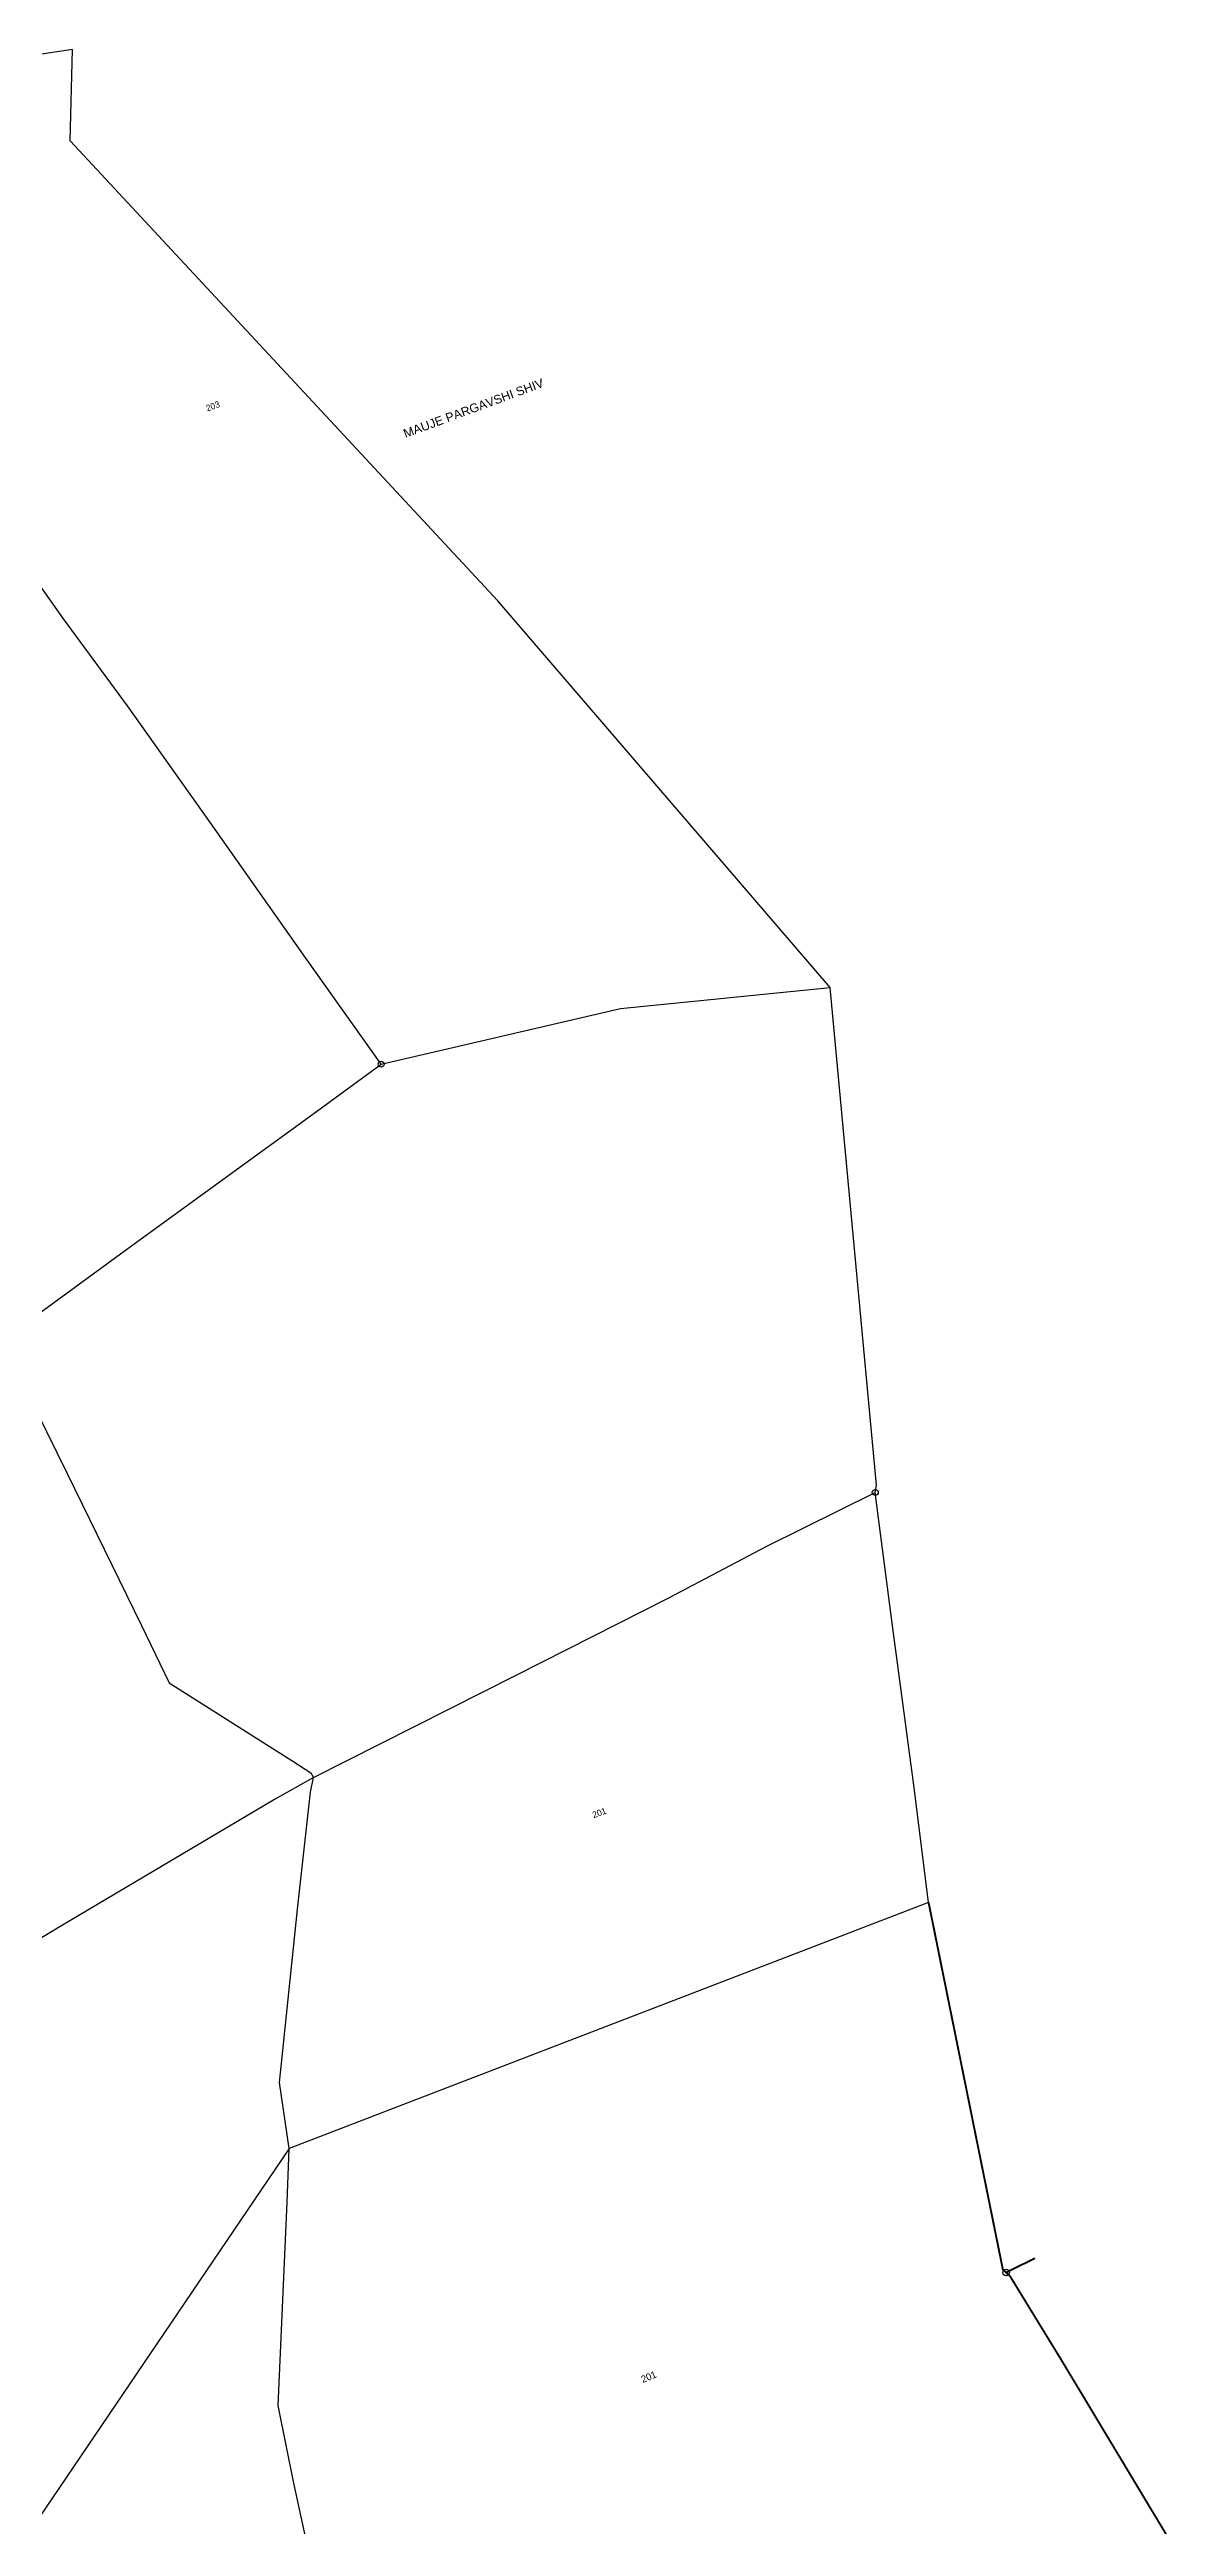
# Model space of a CAD drawing. Header units: metres. Extents: x 279314 to 283106, y 2040531 to 2045723.
# Drawn here: x 282179 to 282811, y 2042715 to 2044113 of the extents above; entities that cross this region are included whole.
import ezdxf
from ezdxf.enums import TextEntityAlignment as Align

# ---------------------------------------------------------------- set-up
doc = ezdxf.new("R2010")
doc.units = ezdxf.units.M
doc.header["$MEASUREMENT"] = 0
doc.linetypes.add('DIVIDE', pattern=[1.25, 0.5, -0.25, 0, -0.25, 0, -0.25])
for name, color, linetype in [('OFF', 1, 'Continuous'), ('POLY_PARCEL', 6, 'Continuous'), ('SYM_STONE', 1, 'Continuous'), ('TEXT_MAPOUT', 7, 'Continuous'), ('TEXT_PARCEL', 7, 'Continuous'), ('V_BOUND_LINE', 7, 'Continuous'), ('V_DIVIDE_LINE', 7, 'DIVIDE')]:
    doc.layers.add(name, color=color, linetype=linetype)
doc.styles.get("Standard").update_dxf_attribs({"font": 'arial.ttf'})
doc.styles.add('TEXT_MAP', font='', dxfattribs={"height": 2.5})
doc.styles.get('TEXT_MAP').set_extended_font_data('Kruti Dev 050')

# ---------------------------------------------------------------- blocks, each defined once
blk = doc.blocks.new('STONE')
blk.add_circle((0, 0), 0.851)

msp = doc.modelspace()

# ---------------------------------------------------------------- linework, layer by layer
for centre in [(282366.4, 2043540.7), (282645.4, 2043299)]:
    msp.add_circle(centre, 1.69)
at = {"layer": 'OFF'}
msp.add_line((282675.5, 2043067.6), (282314.4, 2042928.7), dxfattribs=at)
for points in [[(282675.5, 2043067.6), (282314.4, 2042928.7)], [(282314.4, 2042928.7), (282102.3, 2042616.1)]]:
    msp.add_lwpolyline(points, dxfattribs=at)
at = {"layer": 'POLY_PARCEL'}
for p, q in [((282192.1, 2044113.4), (281982.7, 2044081.5)), ((282187, 2043792.1), (282167.4, 2043820)), ((282223.2, 2043743), (282187, 2043792.1)), ((282270, 2043677), (282223.2, 2043743)), ((282323.9, 2043600.6), (282270, 2043677)), ((282366.4, 2043540.7), (282323.9, 2043600.6)), ((282501.6, 2043572.1), (282620, 2043583.9)), ((282366.4, 2043540.7), (282501.6, 2043572.1)), ((282330, 2043514), (282366.4, 2043540.7)), ((282224.2, 2043437.3), (282330, 2043514)), ((282152.6, 2043384.9), (282224.2, 2043437.3)), ((282154.2, 2043380.9), (282189.2, 2043309.7)), ((282189.2, 2043309.7), (282231.1, 2043223.9)), ((282584.1, 2043268.6), (282645.4, 2043299)), ((282528.9, 2043239.5), (282584.1, 2043268.6)), ((282442.7, 2043195.8), (282528.9, 2043239.5)), ((282231.1, 2043223.9), (282246.7, 2043191.5)), ((282246.7, 2043191.5), (282316.5, 2043147.4)), ((282328.2, 2043138.2), (282442.7, 2043195.8)), ((282316.5, 2043147.4), (282326.8, 2043140.8)), ((282328.2, 2043138.2), (282306.2, 2043125.8)), ((282319.4, 2043065.6), (282326.6, 2043129.9)), ((282326.6, 2043129.9), (282328.2, 2043138.2)), ((282326.8, 2043140.8), (282328.2, 2043138.2)), ((282306.2, 2043125.8), (282185.6, 2043054.2)), ((282309.1, 2042965.9), (282319.4, 2043065.6)), ((282185.6, 2043054.2), (282143.1, 2043028.6)), ((282314.4, 2042928.7), (282309.1, 2042965.9))]:
    msp.add_line(p, q, dxfattribs=at)
msp.add_lwpolyline([(282340.2, 2042644.3), (282338.1, 2042644), (282317.1, 2042739.8), (282308.2, 2042783.7), (282313.4, 2042898.5), (282314.4, 2042928.7)], dxfattribs=at)
at = {"layer": 'V_BOUND_LINE'}
for p, q in [((282190.9, 2044061.8), (282192.1, 2044113.4)), ((282432.3, 2043802.3), (282190.9, 2044061.8)), ((282620, 2043583.9), (282432.3, 2043802.3)), ((282646, 2043303.2), (282620, 2043583.9)), ((282645.4, 2043299), (282646, 2043303.2)), ((282655.4, 2043222.4), (282645.4, 2043299)), ((282667.6, 2043131), (282655.4, 2043222.4)), ((282675.5, 2043067.6), (282667.6, 2043131))]:
    msp.add_line(p, q, dxfattribs=at)
at = {"layer": 'V_BOUND_LINE', "const_width": 1.09}
for points in [[(282751, 2042808.5), (282721.6, 2042856.5), (282717.4, 2042860.6), (282675.5, 2043067.6)], [(282810.4, 2042709.7), (282810.4, 2042709.7), (282751, 2042808.5)]]:
    msp.add_lwpolyline(points, dxfattribs=at)
at = {"layer": 'V_DIVIDE_LINE', "ltscale": 10, "const_width": 1.09, "flags": 128}
msp.add_lwpolyline([(282719.3, 2042858.8), (282735.6, 2042866.8)], dxfattribs=at)

# ---------------------------------------------------------------- block references
at = {"layer": 'SYM_STONE', "xscale": 2.185134448112174, "yscale": 2.185134448112174, "zscale": 2.185134448112174, "rotation": 22.97103895121228}
msp.add_blockref('STONE', (282719.3, 2042858.8), dxfattribs=at)

# ---------------------------------------------------------------- texts
at = {"layer": 'TEXT_MAPOUT'}
msp.add_text('MAUJE PARGAVSHI SHIV', height=4.956, rotation=20.3075, dxfattribs=at).set_placement((282380.1, 2043894.1))
at = {"layer": 'TEXT_PARCEL', "style": 'TEXT_MAP'}
for s, height, rotation, p in [('203', 3.57, 20.3075, (282271.4, 2043912.1)), ('201', 3.57, 20.3075, (282489.6, 2043118.2)), ('201', 3.93, 22.971, (282517.5, 2042799.9))]:
    msp.add_text(s, height=height, rotation=rotation, dxfattribs=at).set_placement(p, align=Align.MIDDLE)

doc.saveas('drawing.dxf')
